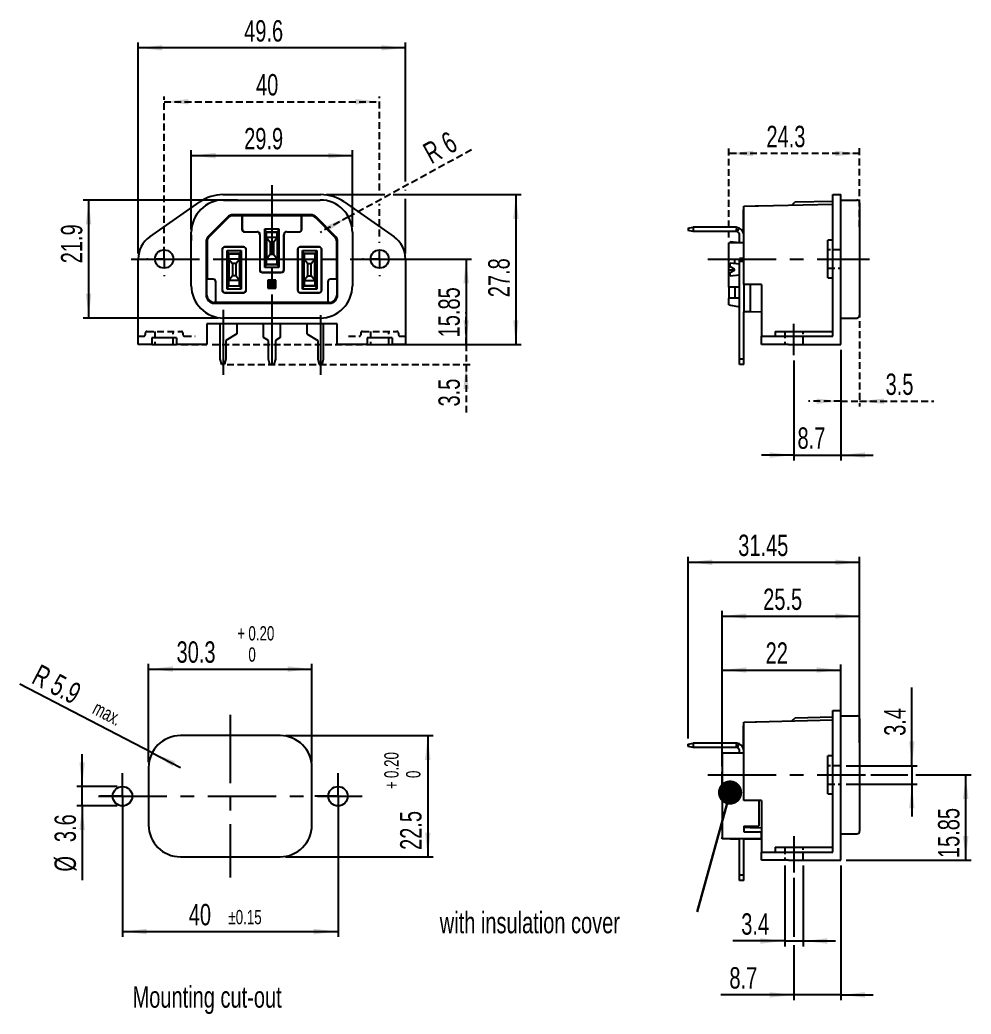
# Model space of a CAD drawing. Extents: x 6 to 341, y 3 to 188.
# Drawn here: x 5.8 to 182.3, y 3.4 to 187.9 of the extents above; entities that cross this region are included whole.
import ezdxf

# ---------------------------------------------------------------- set-up
doc = ezdxf.new("R2010")
doc.units = 0
doc.header["$PDSIZE"] = -1
doc.linetypes.add('CENTERX2', pattern=[20.32, 12.7, -2.54, 2.54, -2.54])
doc.linetypes.add('HIDDEN', pattern=[1.905, 1.27, -0.635])
doc.layers.get('0').update_dxf_attribs({"linetype": 'CONTINUOUS'})
doc.layers.get('DEFPOINTS').update_dxf_attribs({"linetype": 'CONTINUOUS'})
doc.layers.add('LAYER12', color=7, linetype='HIDDEN')
doc.dimstyles.new('SLDDIMSTYLE0', dxfattribs={"dimtxt": 5.291667, "dimasz": 4.5, "dimexe": 1, "dimexo": 0.0625, "dimgap": 1.322917, "dimtad": 2, "dimzin": 12, "dimsah": 1, "dimcen": 0.09, "dimclrd": 7, "dimclre": 7, "dimclrt": 7, "dimazin": 3, "dimtfac": 1, "dimtofl": 0, "dimtmove": 0, "dimatfit": 3})
doc.dimstyles.new('SLDDIMSTYLE1', dxfattribs={"dimtxt": 5.291667, "dimasz": 4.5, "dimexe": 1, "dimexo": 0.0625, "dimgap": 1.322917, "dimtad": 2, "dimzin": 12, "dimsah": 1, "dimcen": 0.09, "dimclrd": 7, "dimclre": 7, "dimclrt": 7, "dimazin": 3, "dimtfac": 1, "dimtofl": 0, "dimtmove": 0, "dimatfit": 3})
doc.dimstyles.new('SLDDIMSTYLE10', dxfattribs={"dimtxt": 5.291667, "dimasz": 4.5, "dimexe": 1, "dimexo": 0.0625, "dimgap": 1.322917, "dimtad": 2, "dimzin": 12, "dimsah": 1, "dimcen": 0.09, "dimclrd": 7, "dimclre": 7, "dimclrt": 7, "dimazin": 3, "dimtfac": 1, "dimtofl": 0, "dimtmove": 0, "dimatfit": 3})
doc.dimstyles.new('SLDDIMSTYLE2', dxfattribs={"dimtxt": 5.291667, "dimasz": 4.5, "dimexe": 1, "dimexo": 0.0625, "dimgap": 1.322917, "dimtad": 2, "dimzin": 12, "dimsah": 1, "dimcen": 0.09, "dimclrd": 7, "dimclre": 7, "dimclrt": 7, "dimazin": 3, "dimtfac": 1, "dimtofl": 0, "dimtmove": 0, "dimatfit": 3})
doc.dimstyles.new('SLDDIMSTYLE8', dxfattribs={"dimtxt": 5.291667, "dimasz": 4.5, "dimexe": 1, "dimexo": 0.0625, "dimgap": 1.322917, "dimtad": 2, "dimzin": 12, "dimsah": 1, "dimcen": 0.09, "dimclrd": 7, "dimclre": 7, "dimclrt": 7, "dimazin": 3, "dimtol": 1, "dimtp": 0.15, "dimtm": 0.15, "dimtfac": 1, "dimtofl": 0, "dimtmove": 0, "dimatfit": 3})
doc.dimstyles.new('SLDDIMSTYLE9', dxfattribs={"dimtxt": 5.291667, "dimasz": 4.5, "dimexe": 1, "dimexo": 0.0625, "dimgap": 1.322917, "dimtad": 2, "dimzin": 12, "dimsah": 1, "dimcen": 0.09, "dimclrd": 7, "dimclre": 7, "dimclrt": 7, "dimazin": 3, "dimtol": 1, "dimtp": 0.2, "dimtfac": 1, "dimtofl": 0, "dimtmove": 0, "dimatfit": 3})

# ---------------------------------------------------------------- blocks, each defined once
blk = doc.blocks.new('*D1')
at = {"layer": 'DEFPOINTS'}
for p in [(40.42, 127.68), (43.73, 123.93)]:
    blk.add_point(p, dxfattribs=at)
at = {"layer": 'LAYER12'}
for p, q in [((88.57, 127.68), (88.57, 133.68)), ((41.42, 127.68), (89.57, 127.68)), ((88.57, 127.68), (88.57, 123.93)), ((44.22, 123.93), (89.57, 123.93)), ((88.57, 123.93), (88.57, 114.57))]:
    blk.add_line(p, q, dxfattribs=at)
for points in [[(88.57, 127.68), (89.07, 132.18), (88.07, 132.18)], [(88.57, 123.93), (88.07, 119.43), (89.07, 119.43)]]:
    blk.add_solid(points, dxfattribs=at)
at = {"layer": 'LAYER12', "width": 0.7}
blk.add_text('3.5', height=3.969, rotation=90, dxfattribs=at).set_placement((87.4, 116.16))
blk = doc.blocks.new('*D2')
at = {"color": 7}
for p, q in [((73.52, 143.53), (89.57, 143.53)), ((88.57, 143.53), (88.57, 127.68)), ((73.93, 127.68), (89.57, 127.68))]:
    blk.add_line(p, q, dxfattribs=at)
for points in [[(88.57, 143.53), (88.07, 139.03), (89.07, 139.03)], [(88.57, 127.68), (89.07, 132.18), (88.07, 132.18)]]:
    blk.add_solid(points, dxfattribs=at)
at = {"layer": 'DEFPOINTS', "color": 7}
for p in [(72.52, 143.53), (72.93, 127.68)]:
    blk.add_point(p, dxfattribs=at)
at = {"color": 7, "width": 0.7}
blk.add_text('15.85', height=3.969, rotation=90, dxfattribs=at).set_placement((87.4, 128.99))
blk = doc.blocks.new('*D3')
at = {"color": 7}
for p, q in [((37.57, 149.01), (37.57, 163.72)), ((37.57, 162.72), (67.47, 162.72)), ((67.47, 149.48), (67.47, 163.72))]:
    blk.add_line(p, q, dxfattribs=at)
for points in [[(37.57, 162.72), (42.07, 162.22), (42.07, 163.22)], [(67.47, 162.72), (62.97, 163.22), (62.97, 162.22)]]:
    blk.add_solid(points, dxfattribs=at)
at = {"layer": 'DEFPOINTS', "color": 7}
for p in [(37.57, 148.01), (67.47, 148.48)]:
    blk.add_point(p, dxfattribs=at)
at = {"color": 7, "width": 0.7}
blk.add_text('29.9', height=3.969, dxfattribs=at).set_placement((47.38, 163.89))
blk = doc.blocks.new('*D4')
at = {"color": 7}
for p, q in [((46.14, 154.48), (17.51, 154.48)), ((18.51, 154.48), (18.51, 132.58)), ((42.57, 132.58), (17.51, 132.58))]:
    blk.add_line(p, q, dxfattribs=at)
for points in [[(18.51, 154.48), (18.01, 149.98), (19.01, 149.98)], [(18.51, 132.58), (19.01, 137.08), (18.01, 137.08)]]:
    blk.add_solid(points, dxfattribs=at)
at = {"layer": 'DEFPOINTS', "color": 7}
for p in [(47.14, 154.48), (43.57, 132.58)]:
    blk.add_point(p, dxfattribs=at)
at = {"color": 7, "width": 0.7}
blk.add_text('21.9', height=3.969, rotation=90, dxfattribs=at).set_placement((17.35, 142.74))
blk = doc.blocks.new('*D5')
at = {"color": 7}
for p, q in [((62.61, 155.48), (73.51, 155.48)), ((75.03, 155.48), (98.8, 155.48)), ((97.8, 155.48), (97.8, 127.68)), ((78.32, 127.68), (98.8, 127.68))]:
    blk.add_line(p, q, dxfattribs=at)
for points in [[(97.8, 155.48), (97.3, 150.98), (98.3, 150.98)], [(97.8, 127.68), (98.3, 132.18), (97.3, 132.18)]]:
    blk.add_solid(points, dxfattribs=at)
at = {"layer": 'DEFPOINTS', "color": 7}
for p in [(61.61, 155.48), (77.32, 127.68)]:
    blk.add_point(p, dxfattribs=at)
at = {"color": 7, "width": 0.7}
blk.add_text('27.8', height=3.969, rotation=90, dxfattribs=at).set_placement((96.64, 136.44))
blk = doc.blocks.new('*D6')
at = {"color": 7}
for p, q in [((27.72, 144.53), (27.72, 183.72)), ((77.32, 182.72), (27.72, 182.72)), ((77.32, 157.91), (77.32, 183.72)), ((77.32, 156.25), (77.32, 156.39)), ((77.32, 144.53), (77.32, 154.72))]:
    blk.add_line(p, q, dxfattribs=at)
for points in [[(27.72, 182.72), (32.22, 182.22), (32.22, 183.22)], [(77.32, 182.72), (72.82, 183.22), (72.82, 182.22)]]:
    blk.add_solid(points, dxfattribs=at)
at = {"layer": 'DEFPOINTS', "color": 7}
for p in [(27.72, 143.53), (77.32, 143.53)]:
    blk.add_point(p, dxfattribs=at)
at = {"color": 7, "width": 0.7}
blk.add_text('49.6', height=3.969, dxfattribs=at).set_placement((47.38, 183.89))
blk = doc.blocks.new('*D7')
at = {"layer": 'DEFPOINTS'}
for p in [(72.52, 146.73), (32.52, 143.53)]:
    blk.add_point(p, dxfattribs=at)
at = {"layer": 'LAYER12'}
for p, q in [((32.52, 144.53), (32.52, 173.72)), ((72.52, 156.25), (72.52, 173.72)), ((32.52, 172.72), (72.52, 172.72)), ((72.52, 147.73), (72.52, 153.77))]:
    blk.add_line(p, q, dxfattribs=at)
for points in [[(32.52, 172.72), (37.02, 172.22), (37.02, 173.22)], [(72.52, 172.72), (68.02, 173.22), (68.02, 172.22)]]:
    blk.add_solid(points, dxfattribs=at)
at = {"layer": 'LAYER12', "width": 0.7}
blk.add_text('40', height=3.969, dxfattribs=at).set_placement((49.58, 173.89))
blk = doc.blocks.new('*D8')
at = {"layer": 'DEFPOINTS', "color": 7}
for p in [(66.74, 151.36), (61.47, 148.48)]:
    blk.add_point(p, dxfattribs=at)
at = {"layer": 'LAYER12'}
for q in [(89.98, 164.08), (61.47, 148.48)]:
    blk.add_line((66.74, 151.36), q, dxfattribs=at)
blk.add_solid([(66.74, 151.36), (62.55, 149.64), (63.03, 148.77)], dxfattribs=at)
at = {"layer": 'LAYER12', "width": 0.7}
for s, p in [('6', (85.45, 162.91)), ('R', (82.1, 161.08))]:
    blk.add_text(s, height=3.97, rotation=28.6747, dxfattribs=at).set_placement(p)
blk = doc.blocks.new('SW_CENTERMARK0')
at = {"color": 7, "linetype": 'CENTERX2'}
for p, q in [((32.52, 146.53), (32.52, 146.73)), ((29.52, 143.53), (29.32, 143.53)), ((35.52, 143.53), (35.72, 143.53)), ((32.52, 140.53), (32.52, 140.33))]:
    blk.add_line(p, q, dxfattribs=at)
at = {"color": 7, "linetype": 'CONTINUOUS'}
for q in [(32.52, 145.03), (31.02, 143.53), (32.52, 142.03), (34.02, 143.53)]:
    blk.add_line((32.52, 143.53), q, dxfattribs=at)
blk = doc.blocks.new('SW_CENTERMARK1')
at = {"color": 7, "linetype": 'CENTERX2'}
for p, q in [((72.52, 146.53), (72.52, 146.73)), ((69.52, 143.53), (69.32, 143.53)), ((75.52, 143.53), (75.72, 143.53)), ((72.52, 140.53), (72.52, 140.33))]:
    blk.add_line(p, q, dxfattribs=at)
at = {"color": 7, "linetype": 'CONTINUOUS'}
for q in [(72.52, 145.03), (71.02, 143.53), (72.52, 142.03), (74.02, 143.53)]:
    blk.add_line((72.52, 143.53), q, dxfattribs=at)
blk = doc.blocks.new('*D11')
at = {"color": 7}
for p, q in [((158.1, 126.68), (158.1, 106.14)), ((149.4, 124.69), (149.4, 106.14)), ((149.4, 107.14), (143.4, 107.14)), ((149.4, 107.14), (158.1, 107.14)), ((158.1, 107.14), (164.1, 107.14))]:
    blk.add_line(p, q, dxfattribs=at)
for points in [[(149.4, 107.14), (144.9, 107.64), (144.9, 106.64)], [(158.1, 107.14), (162.6, 106.64), (162.6, 107.64)]]:
    blk.add_solid(points, dxfattribs=at)
at = {"layer": 'DEFPOINTS', "color": 7}
for p in [(158.1, 127.68), (149.4, 125.69)]:
    blk.add_point(p, dxfattribs=at)
at = {"color": 7, "width": 0.7}
blk.add_text('8.7', height=3.969, dxfattribs=at).set_placement((150.07, 108.31))
blk = doc.blocks.new('*D12')
at = {"layer": 'DEFPOINTS'}
for p in [(161.6, 148.48), (137.3, 146.53)]:
    blk.add_point(p, dxfattribs=at)
at = {"layer": 'LAYER12'}
for p, q in [((137.3, 147.53), (137.3, 164.12)), ((161.6, 163.12), (137.3, 163.12)), ((161.6, 149.48), (161.6, 164.12))]:
    blk.add_line(p, q, dxfattribs=at)
for points in [[(137.3, 163.12), (141.8, 162.62), (141.8, 163.62)], [(161.6, 163.12), (157.1, 163.62), (157.1, 162.62)]]:
    blk.add_solid(points, dxfattribs=at)
at = {"layer": 'LAYER12', "width": 0.7}
blk.add_text('24.3', height=3.969, dxfattribs=at).set_placement((144.3, 164.29))
blk = doc.blocks.new('*D13')
at = {"layer": 'DEFPOINTS'}
for p in [(161.6, 136.83), (158.1, 127.68)]:
    blk.add_point(p, dxfattribs=at)
at = {"layer": 'LAYER12'}
for p, q in [((161.6, 135.83), (161.6, 116.14)), ((158.1, 126.68), (158.1, 116.14)), ((158.1, 117.14), (152.1, 117.14)), ((158.1, 117.14), (161.6, 117.14)), ((161.6, 117.14), (175.36, 117.14))]:
    blk.add_line(p, q, dxfattribs=at)
for points in [[(158.1, 117.14), (153.6, 117.64), (153.6, 116.64)], [(161.6, 117.14), (166.1, 116.64), (166.1, 117.64)]]:
    blk.add_solid(points, dxfattribs=at)
at = {"layer": 'LAYER12', "width": 0.7}
blk.add_text('3.5', height=3.969, dxfattribs=at).set_placement((166.42, 118.31))
blk = doc.blocks.new('*D14')
at = {"color": 7}
for p, q in [((136.1, 52.89), (136.1, 78.25)), ((161.6, 53.74), (161.6, 78.25)), ((136.1, 77.25), (161.6, 77.25))]:
    blk.add_line(p, q, dxfattribs=at)
for points in [[(136.1, 77.25), (140.6, 76.75), (140.6, 77.75)], [(161.6, 77.25), (157.1, 77.75), (157.1, 76.75)]]:
    blk.add_solid(points, dxfattribs=at)
at = {"layer": 'DEFPOINTS', "color": 7}
for p in [(136.1, 51.89), (161.6, 52.74)]:
    blk.add_point(p, dxfattribs=at)
at = {"color": 7, "width": 0.7}
blk.add_text('25.5', height=3.969, dxfattribs=at).set_placement((143.7, 78.41))
blk = doc.blocks.new('*D15')
at = {"color": 7}
for p, q in [((136.1, 49.37), (136.1, 68.25)), ((136.1, 67.25), (158.1, 67.25)), ((158.1, 52.89), (158.1, 68.25))]:
    blk.add_line(p, q, dxfattribs=at)
for points in [[(136.1, 67.25), (140.6, 66.75), (140.6, 67.75)], [(158.1, 67.25), (153.6, 67.75), (153.6, 66.75)]]:
    blk.add_solid(points, dxfattribs=at)
at = {"layer": 'DEFPOINTS', "color": 7}
for p in [(158.1, 51.89), (136.1, 48.37)]:
    blk.add_point(p, dxfattribs=at)
at = {"color": 7, "width": 0.7}
blk.add_text('22', height=3.969, dxfattribs=at).set_placement((144.15, 68.41))
blk = doc.blocks.new('*D16')
at = {"color": 7}
for p, q in [((129.78, 54.52), (129.78, 88.25)), ((129.78, 87.25), (161.6, 87.25)), ((161.6, 53.74), (161.6, 88.25))]:
    blk.add_line(p, q, dxfattribs=at)
for points in [[(129.78, 87.25), (134.28, 86.75), (134.28, 87.75)], [(161.6, 87.25), (157.1, 87.75), (157.1, 86.75)]]:
    blk.add_solid(points, dxfattribs=at)
at = {"layer": 'DEFPOINTS', "color": 7}
for p in [(129.78, 53.52), (161.6, 52.74)]:
    blk.add_point(p, dxfattribs=at)
at = {"color": 7, "width": 0.7}
blk.add_text('31.45', height=3.969, dxfattribs=at).set_placement((139.07, 88.41))
blk = doc.blocks.new('*D17')
at = {"color": 7}
for p, q in [((171.29, 49.49), (171.29, 63.98)), ((159.1, 49.49), (172.29, 49.49)), ((171.29, 49.49), (171.29, 46.09)), ((159.1, 46.09), (172.29, 46.09)), ((171.29, 46.09), (171.29, 40.09))]:
    blk.add_line(p, q, dxfattribs=at)
for points in [[(171.29, 49.49), (171.79, 53.99), (170.79, 53.99)], [(171.29, 46.09), (170.79, 41.59), (171.79, 41.59)]]:
    blk.add_solid(points, dxfattribs=at)
at = {"layer": 'DEFPOINTS', "color": 7}
for p in [(158.1, 49.49), (158.1, 46.09)]:
    blk.add_point(p, dxfattribs=at)
at = {"color": 7, "width": 0.7}
blk.add_text('3.4', height=3.969, rotation=90, dxfattribs=at).set_placement((170.12, 55.04))
blk = doc.blocks.new('*D18')
at = {"color": 7}
for p, q in [((147.7, 30.94), (147.7, 15.96)), ((151.1, 30.94), (151.1, 15.96)), ((147.7, 16.96), (138.04, 16.96)), ((147.7, 16.96), (151.1, 16.96)), ((151.1, 16.96), (157.1, 16.96))]:
    blk.add_line(p, q, dxfattribs=at)
for points in [[(147.7, 16.96), (143.2, 17.46), (143.2, 16.46)], [(151.1, 16.96), (155.6, 16.46), (155.6, 17.46)]]:
    blk.add_solid(points, dxfattribs=at)
at = {"layer": 'DEFPOINTS', "color": 7}
for p in [(147.7, 31.94), (151.1, 31.94)]:
    blk.add_point(p, dxfattribs=at)
at = {"color": 7, "width": 0.7}
blk.add_text('3.4', height=3.969, dxfattribs=at).set_placement((139.63, 18.13))
blk = doc.blocks.new('*D19')
at = {"color": 7}
for p, q in [((158.1, 30.94), (158.1, 5.96)), ((149.4, 28.66), (149.4, 17.72)), ((149.4, 16.2), (149.4, 5.96)), ((149.4, 6.96), (135.84, 6.96)), ((158.1, 6.96), (149.4, 6.96)), ((158.1, 6.96), (164.1, 6.96))]:
    blk.add_line(p, q, dxfattribs=at)
for points in [[(149.4, 6.96), (144.9, 7.46), (144.9, 6.46)], [(158.1, 6.96), (162.6, 6.46), (162.6, 7.46)]]:
    blk.add_solid(points, dxfattribs=at)
at = {"layer": 'DEFPOINTS', "color": 7}
for p in [(158.1, 31.94), (149.4, 29.66)]:
    blk.add_point(p, dxfattribs=at)
at = {"color": 7, "width": 0.7}
blk.add_text('8.7', height=3.969, dxfattribs=at).set_placement((137.43, 8.13))
blk = doc.blocks.new('*D20')
at = {"color": 7}
for p, q in [((163.68, 47.79), (170.52, 47.79)), ((172.05, 47.79), (182.29, 47.79)), ((181.29, 31.94), (181.29, 47.79)), ((159.1, 31.94), (182.29, 31.94))]:
    blk.add_line(p, q, dxfattribs=at)
for points in [[(181.29, 47.79), (180.79, 43.29), (181.79, 43.29)], [(181.29, 31.94), (181.79, 36.44), (180.79, 36.44)]]:
    blk.add_solid(points, dxfattribs=at)
at = {"layer": 'DEFPOINTS', "color": 7}
for p in [(162.68, 47.79), (158.1, 31.94)]:
    blk.add_point(p, dxfattribs=at)
at = {"color": 7, "width": 0.7}
blk.add_text('15.85', height=3.969, rotation=90, dxfattribs=at).set_placement((180.12, 32.35))
blk = doc.blocks.new('_DOT')
at = {"color": 0, "linetype": 'BYBLOCK'}
blk.add_line((-0.5, 0), (-1, 0), dxfattribs=at)
at = {"color": 0, "linetype": 'BYBLOCK', "const_width": 0.5}
blk.add_lwpolyline([(-0.25, 0, 1), (0.25, 0, 1)], format="xyb", close=True, dxfattribs=at)
blk = doc.blocks.new('NOTE0')
at = {"color": 7, "linetype": 'CONTINUOUS'}
blk.add_line((-6.08, -22.16), (0, 0), dxfattribs=at)
at = {"color": 7}
blk.add_line((0, 0), (-6.08, -22.16), dxfattribs=at)
at = {"xscale": 4.5, "yscale": 4.5, "rotation": 74.6445183498}
blk.add_blockref('_DOT', (0, 0), dxfattribs=at)
at = {"color": 7, "width": 0.7}
blk.add_text('with insulation cover', height=3.9688, dxfattribs=at).set_placement((-53.88, -26.12))
blk = doc.blocks.new('*D78')
at = {"color": 7}
for p, q in [((29.65, 50.17), (29.65, 68.42)), ((59.95, 50.17), (59.95, 68.42)), ((29.65, 67.43), (59.95, 67.43))]:
    blk.add_line(p, q, dxfattribs=at)
for points in [[(29.65, 67.43), (34.15, 66.93), (34.15, 67.93)], [(59.95, 67.43), (55.45, 67.93), (55.45, 66.93)]]:
    blk.add_solid(points, dxfattribs=at)
at = {"layer": 'DEFPOINTS', "color": 7}
for p in [(29.65, 55.08), (59.95, 55.08)]:
    blk.add_point(p, dxfattribs=at)
at = {"color": 7, "width": 0.7}
for s, height, p in [('+', 2.65, (46.1, 72.74)), ('0.20', 2.646, (48.16, 72.74)), ('30.3', 3.969, (34.83, 68.6)), ('0', 2.65, (48.16, 68.8))]:
    blk.add_text(s, height=height, dxfattribs=at).set_placement(p)
blk = doc.blocks.new('*D79')
at = {"color": 7}
for p, q in [((55.04, 55.08), (82.45, 55.08)), ((81.45, 55.08), (81.45, 32.58)), ((55.04, 32.58), (82.45, 32.58))]:
    blk.add_line(p, q, dxfattribs=at)
for points in [[(81.45, 55.08), (80.95, 50.58), (81.95, 50.58)], [(81.45, 32.58), (81.95, 37.08), (80.95, 37.08)]]:
    blk.add_solid(points, dxfattribs=at)
at = {"layer": 'DEFPOINTS', "color": 7}
for p in [(59.95, 55.08), (59.95, 32.58)]:
    blk.add_point(p, dxfattribs=at)
at = {"color": 7, "width": 0.7}
for s, height, p in [('0.20', 2.646, (76.03, 47.2)), ('0', 2.65, (80.09, 47.2)), ('+', 2.65, (76.03, 45.14)), ('22.5', 3.969, (80.29, 33.86))]:
    blk.add_text(s, height=height, rotation=90, dxfattribs=at).set_placement(p)
blk = doc.blocks.new('*D80')
at = {"color": 7}
for q in [(5.76, 64.64), (35.55, 49.18)]:
    blk.add_line((30.31, 51.9), q, dxfattribs=at)
blk.add_solid([(30.31, 51.9), (34.08, 49.38), (34.54, 50.27)], dxfattribs=at)
at = {"layer": 'DEFPOINTS', "color": 7}
for p in [(30.31, 51.9), (35.55, 49.18)]:
    blk.add_point(p, dxfattribs=at)
at = {"color": 7, "width": 0.7}
for s, height, p in [('R', 3.97, (7.69, 64.93)), ('5.9', 3.969, (11.08, 63.17)), ('max.', 2.646, (19, 59.28))]:
    blk.add_text(s, height=height, rotation=-27.4283, dxfattribs=at).set_placement(p)
blk = doc.blocks.new('*D81')
at = {"color": 7}
for p, q in [((17.31, 45.63), (17.31, 51.63)), ((23.8, 45.63), (16.31, 45.63)), ((17.31, 42.03), (17.31, 45.63)), ((23.8, 42.03), (16.31, 42.03)), ((17.31, 42.03), (17.31, 28.25))]:
    blk.add_line(p, q, dxfattribs=at)
for points in [[(17.31, 45.63), (17.81, 50.13), (16.81, 50.13)], [(17.31, 42.03), (16.81, 37.53), (17.81, 37.53)]]:
    blk.add_solid(points, dxfattribs=at)
at = {"layer": 'DEFPOINTS', "color": 7}
for p in [(24.8, 45.63), (24.8, 42.03)]:
    blk.add_point(p, dxfattribs=at)
at = {"color": 7, "width": 0.7}
for s, p in [('3.6', (16.15, 35.31)), ('%%c', (16.15, 29.84))]:
    blk.add_text(s, height=3.969, rotation=90, dxfattribs=at).set_placement(p)
blk = doc.blocks.new('*D82')
at = {"color": 7}
for p, q in [((24.8, 42.83), (24.8, 17.71)), ((64.8, 42.83), (64.8, 17.71)), ((24.8, 18.71), (64.8, 18.71))]:
    blk.add_line(p, q, dxfattribs=at)
for points in [[(24.8, 18.71), (29.3, 18.21), (29.3, 19.21)], [(64.8, 18.71), (60.3, 19.21), (60.3, 18.21)]]:
    blk.add_solid(points, dxfattribs=at)
at = {"layer": 'DEFPOINTS', "color": 7}
for p in [(24.8, 43.83), (64.8, 43.83)]:
    blk.add_point(p, dxfattribs=at)
at = {"color": 7, "width": 0.7}
for s, height, p in [('40', 3.969, (37.1, 19.87)), ('%%p0.15', 2.646, (44.45, 20.07))]:
    blk.add_text(s, height=height, dxfattribs=at).set_placement(p)
blk = doc.blocks.new('NOTE11')
at = {"color": 7, "width": 0.7}
blk.add_text('Mounting cut-out', height=3.96875, dxfattribs=at).set_placement((0, -3.96875))
blk = doc.blocks.new('SW_CENTERMARK22')
at = {"color": 7, "linetype": 'CENTERX2'}
for p, q in [((24.8, 46.33), (24.8, 48.13)), ((22.3, 43.83), (20.5, 43.83)), ((27.3, 43.83), (29.1, 43.83)), ((24.8, 41.33), (24.8, 39.53))]:
    blk.add_line(p, q, dxfattribs=at)
at = {"color": 7, "linetype": 'CONTINUOUS'}
for q in [(24.8, 46.33), (22.3, 43.83), (24.8, 41.33), (27.3, 43.83)]:
    blk.add_line((24.8, 43.83), q, dxfattribs=at)
blk = doc.blocks.new('SW_CENTERMARK23')
at = {"color": 7, "linetype": 'CENTERX2'}
for p, q in [((64.8, 46.33), (64.8, 48.13)), ((62.3, 43.83), (60.5, 43.83)), ((67.3, 43.83), (69.1, 43.83)), ((64.8, 41.33), (64.8, 39.53))]:
    blk.add_line(p, q, dxfattribs=at)
at = {"color": 7, "linetype": 'CONTINUOUS'}
for q in [(64.8, 46.33), (62.3, 43.83), (64.8, 41.33), (67.3, 43.83)]:
    blk.add_line((64.8, 43.83), q, dxfattribs=at)

msp = doc.modelspace()

# ---------------------------------------------------------------- linework, layer by layer
at = {"color": 7, "linetype": 'CENTERX2'}
for p, q in [((52.523, 157.243), (52.523, 122.039)), ((47.142, 154.484), (48.627, 154.484)), ((26.398, 143.534), (78.648, 143.534)), ((133.403, 143.534), (163.416, 143.534)), ((43.473, 134.088), (43.473, 122.039)), ((61.573, 133.084), (61.573, 122.039)), ((149.395, 125.695), (149.395, 131.481)), ((44.799, 58.931), (44.799, 28.731)), ((136.095, 49.376), (136.095, 51.894)), ((136.095, 46.498), (136.095, 48.366)), ((133.401, 47.794), (162.679, 47.794)), ((20.318, 43.831), (69.28, 43.831)), ((149.395, 36.404), (149.395, 29.661))]:
    msp.add_line(p, q, dxfattribs=at)
at = {"color": 7, "linetype": 'CONTINUOUS'}
for p, q in [((43.437, 155.484), (61.609, 155.484)), ((156.595, 155.484), (158.095, 155.484)), ((156.595, 154.128), (156.595, 155.484)), ((158.095, 154.128), (158.095, 155.484)), ((29.855, 147.63), (39.135, 154.128)), ((43.573, 154.484), (61.473, 154.484)), ((65.911, 154.128), (75.191, 147.63)), ((140.095, 153.331), (156.595, 153.734)), ((140.095, 153.331), (144.295, 153.434)), ((140.095, 152.717), (140.095, 153.331)), ((149.045, 153.55), (149.609, 154.114)), ((149.045, 153.55), (149.045, 153.55)), ((149.609, 154.114), (156.595, 154.285)), ((156.595, 147.63), (156.595, 154.128)), ((158.095, 154.484), (161.095, 154.484)), ((158.095, 147.63), (158.095, 154.128)), ((161.595, 153.984), (161.595, 148.484)), ((59.723, 151.734), (45.323, 151.734)), ((46.973, 151.564), (45.323, 151.564)), ((47.01, 151.6), (46.973, 151.564)), ((46.973, 151.564), (46.973, 149.064)), ((47.01, 151.6), (58.036, 151.6)), ((47.01, 151.6), (47.01, 149.064)), ((58.073, 151.564), (58.036, 151.6)), ((58.036, 149.064), (58.036, 151.6)), ((59.723, 151.564), (58.073, 151.564)), ((58.073, 149.064), (58.073, 151.564)), ((140.035, 148.631), (140.035, 152.631)), ((140.095, 148.817), (140.095, 152.717)), ((44.262, 151.295), (40.762, 147.795)), ((44.383, 151.175), (40.883, 147.675)), ((64.163, 147.675), (60.663, 151.175)), ((64.284, 147.795), (60.784, 151.295)), ((37.573, 138.584), (37.573, 148.484)), ((37.573, 148.009), (37.573, 146.973)), ((47.473, 148.601), (49.773, 148.601)), ((47.473, 148.564), (49.773, 148.564)), ((50.273, 148.064), (50.273, 141.534)), ((50.31, 148.064), (50.31, 141.534)), ((51.205, 149.112), (53.841, 149.112)), ((51.205, 141.957), (51.205, 149.112)), ((51.473, 148.534), (51.205, 149.112)), ((53.573, 148.534), (51.473, 148.534)), ((51.473, 148.534), (51.473, 142.534)), ((51.473, 147.834), (51.523, 147.834)), ((51.523, 148.509), (53.523, 148.509)), ((51.523, 147.734), (51.523, 148.509)), ((51.523, 147.534), (51.523, 147.734)), ((53.523, 147.734), (53.523, 148.509)), ((53.523, 147.834), (53.573, 147.834)), ((53.523, 147.534), (53.523, 147.734)), ((53.841, 149.112), (53.573, 148.534)), ((53.573, 142.534), (53.573, 148.534)), ((53.841, 149.112), (53.841, 141.957)), ((54.736, 141.534), (54.736, 148.064)), ((54.773, 141.534), (54.773, 148.064)), ((55.273, 148.601), (57.573, 148.601)), ((55.273, 148.564), (57.573, 148.564)), ((67.473, 148.484), (67.473, 138.584)), ((129.785, 149.256), (130.685, 149.415)), ((129.785, 149.256), (129.785, 148.794)), ((130.685, 148.635), (129.785, 148.794)), ((130.685, 149.415), (130.685, 148.635)), ((138.615, 149.415), (130.685, 149.415)), ((138.615, 148.635), (130.685, 148.635)), ((138.707, 148.629), (138.81, 149.402)), ((138.916, 148.568), (138.707, 148.629)), ((139.25, 149.272), (138.81, 149.402)), ((138.916, 148.568), (139.25, 149.272)), ((139.315, 146.531), (139.315, 147.935)), ((140.095, 147.334), (140.095, 148.817)), ((156.595, 143.534), (156.595, 147.63)), ((158.095, 143.534), (158.095, 147.63)), ((161.595, 148.484), (161.595, 138.584)), ((40.323, 146.734), (40.323, 136.834)), ((40.493, 146.734), (40.493, 139.784)), ((47.273, 145.784), (43.773, 145.784)), ((51.523, 147.534), (51.473, 147.534)), ((51.473, 146.584), (51.523, 146.584)), ((51.523, 146.534), (51.473, 146.584)), ((51.523, 147.534), (52.223, 146.684)), ((51.523, 147.534), (51.523, 143.534)), ((53.523, 147.534), (51.523, 147.534)), ((52.223, 146.684), (52.223, 144.384)), ((52.823, 146.684), (52.223, 146.684)), ((52.823, 146.684), (53.523, 147.534)), ((52.823, 146.684), (52.823, 144.384)), ((53.573, 147.534), (53.523, 147.534)), ((53.523, 147.534), (53.523, 143.534)), ((53.523, 146.584), (53.573, 146.584)), ((53.573, 146.584), (53.523, 146.534)), ((61.273, 145.784), (57.773, 145.784)), ((64.553, 139.784), (64.553, 146.734)), ((64.723, 136.834), (64.723, 146.734)), ((137.295, 143.534), (137.295, 146.531)), ((140.035, 146.531), (137.295, 146.531)), ((137.595, 146.531), (137.595, 146.734)), ((139.315, 146.562), (137.595, 146.734)), ((140.035, 147.551), (140.095, 147.551)), ((140.035, 147.551), (140.035, 147.425)), ((140.035, 147.425), (140.095, 147.425)), ((140.035, 147.425), (140.035, 145.286)), ((140.095, 138.784), (140.095, 147.334)), ((156.595, 147.034), (155.695, 147.034)), ((155.695, 140.034), (155.695, 147.034)), ((43.273, 145.284), (43.273, 137.784)), ((43.31, 145.284), (43.31, 137.784)), ((47.273, 145.748), (43.773, 145.748)), ((44.473, 144.534), (44.205, 145.112)), ((44.205, 145.112), (46.841, 145.112)), ((44.205, 137.957), (44.205, 145.112)), ((46.573, 144.534), (44.473, 144.534)), ((44.473, 144.534), (44.473, 138.534)), ((44.523, 144.509), (46.523, 144.509)), ((44.523, 143.734), (44.523, 144.509)), ((46.523, 143.734), (46.523, 144.509)), ((46.841, 145.112), (46.573, 144.534)), ((46.573, 138.534), (46.573, 144.534)), ((46.841, 145.112), (46.841, 137.957)), ((47.736, 137.784), (47.736, 145.284)), ((47.773, 137.784), (47.773, 145.284)), ((51.523, 144.534), (51.473, 144.484)), ((51.523, 144.484), (51.473, 144.484)), ((52.223, 144.384), (51.523, 143.534)), ((52.823, 144.384), (52.223, 144.384)), ((53.523, 143.534), (52.823, 144.384)), ((53.573, 144.484), (53.523, 144.534)), ((53.573, 144.484), (53.523, 144.484)), ((57.273, 145.284), (57.273, 137.784)), ((57.31, 145.284), (57.31, 137.784)), ((61.273, 145.748), (57.773, 145.748)), ((58.473, 144.534), (58.205, 145.112)), ((58.205, 145.112), (60.841, 145.112)), ((58.205, 137.957), (58.205, 145.112)), ((60.573, 144.534), (58.473, 144.534)), ((58.473, 144.534), (58.473, 138.534)), ((60.523, 144.509), (58.523, 144.509)), ((58.523, 144.509), (58.523, 143.734)), ((60.523, 144.509), (60.523, 143.734)), ((60.841, 145.112), (60.573, 144.534)), ((60.573, 138.534), (60.573, 144.534)), ((60.841, 145.112), (60.841, 137.957)), ((61.736, 137.784), (61.736, 145.284)), ((61.773, 137.784), (61.773, 145.284)), ((140.035, 145.286), (140.035, 145.16)), ((140.035, 145.286), (140.095, 145.286)), ((140.035, 145.16), (140.095, 145.16)), ((140.035, 145.16), (140.035, 145.034)), ((140.035, 145.034), (140.095, 145.034)), ((27.723, 127.684), (27.723, 143.534)), ((44.473, 143.834), (44.523, 143.834)), ((44.523, 143.534), (44.473, 143.534)), ((44.523, 142.534), (44.473, 142.584)), ((44.473, 142.584), (44.523, 142.584)), ((44.523, 143.534), (44.523, 143.734)), ((44.523, 143.534), (45.223, 142.684)), ((44.523, 143.534), (44.523, 139.534)), ((46.523, 143.534), (44.523, 143.534)), ((45.223, 142.684), (45.223, 140.384)), ((45.823, 142.684), (45.223, 142.684)), ((45.823, 142.684), (46.523, 143.534)), ((45.823, 142.684), (45.823, 140.384)), ((46.523, 143.834), (46.573, 143.834)), ((46.523, 143.534), (46.523, 143.734)), ((46.573, 143.534), (46.523, 143.534)), ((46.523, 143.534), (46.523, 139.534)), ((46.573, 142.584), (46.523, 142.534)), ((46.523, 142.584), (46.573, 142.584)), ((51.205, 141.957), (51.473, 142.534)), ((51.473, 143.534), (51.523, 143.534)), ((51.523, 143.234), (51.473, 143.234)), ((51.473, 142.534), (53.573, 142.534)), ((53.523, 143.534), (51.523, 143.534)), ((51.523, 143.334), (51.523, 143.534)), ((51.523, 142.559), (51.523, 143.334)), ((51.523, 142.559), (53.523, 142.559)), ((53.523, 143.534), (53.573, 143.534)), ((53.523, 143.334), (53.523, 143.534)), ((53.523, 142.559), (53.523, 143.334)), ((53.573, 143.234), (53.523, 143.234)), ((53.573, 142.534), (53.841, 141.957)), ((58.473, 143.834), (58.523, 143.834)), ((58.523, 143.534), (58.473, 143.534)), ((58.473, 142.584), (58.523, 142.534)), ((58.523, 142.584), (58.473, 142.584)), ((58.523, 143.734), (58.523, 143.534)), ((58.523, 143.534), (59.223, 142.684)), ((58.523, 143.534), (60.523, 143.534)), ((58.523, 139.534), (58.523, 143.534)), ((59.223, 140.384), (59.223, 142.684)), ((59.223, 142.684), (59.823, 142.684)), ((59.823, 142.684), (60.523, 143.534)), ((59.823, 140.384), (59.823, 142.684)), ((60.523, 143.834), (60.573, 143.834)), ((60.523, 143.734), (60.523, 143.534)), ((60.573, 143.534), (60.523, 143.534)), ((60.523, 139.534), (60.523, 143.534)), ((60.523, 142.534), (60.573, 142.584)), ((60.573, 142.584), (60.523, 142.584)), ((77.323, 143.534), (77.323, 127.684)), ((137.295, 141.534), (137.295, 143.534)), ((137.295, 143.534), (138.429, 143.534)), ((139.295, 142.564), (137.595, 142.734)), ((137.595, 142.054), (137.595, 142.734)), ((138.429, 142.651), (138.429, 143.534)), ((138.429, 143.534), (139.295, 143.534)), ((140.095, 143.634), (139.295, 143.634)), ((139.295, 143.084), (139.295, 143.634)), ((140.095, 143.084), (139.295, 143.084)), ((139.295, 124.934), (139.295, 143.084)), ((156.595, 129.184), (156.595, 143.534)), ((158.095, 127.684), (158.095, 143.534)), ((44.523, 140.534), (44.473, 140.484)), ((44.523, 140.484), (44.473, 140.484)), ((45.223, 140.384), (44.523, 139.534)), ((45.823, 140.384), (45.223, 140.384)), ((46.523, 139.534), (45.823, 140.384)), ((46.573, 140.484), (46.523, 140.534)), ((46.573, 140.484), (46.523, 140.484)), ((50.773, 141.071), (54.273, 141.071)), ((50.773, 141.034), (54.273, 141.034)), ((53.841, 141.957), (51.205, 141.957)), ((58.473, 140.484), (58.523, 140.534)), ((58.473, 140.484), (58.523, 140.484)), ((59.223, 140.384), (58.523, 139.534)), ((59.223, 140.384), (59.823, 140.384)), ((60.523, 139.534), (59.823, 140.384)), ((60.523, 140.534), (60.573, 140.484)), ((60.523, 140.484), (60.573, 140.484)), ((137.295, 141.534), (138.395, 141.534)), ((137.295, 138.284), (137.295, 141.534)), ((138.345, 141.621), (137.595, 142.054)), ((137.595, 141.015), (138.345, 141.448)), ((137.595, 140.334), (137.595, 141.015)), ((139.295, 140.504), (137.595, 140.334)), ((40.467, 136.834), (40.467, 139.784)), ((41.623, 139.784), (40.467, 139.784)), ((42.123, 135.479), (42.123, 139.284)), ((44.205, 137.957), (44.473, 138.534)), ((44.473, 139.534), (44.523, 139.534)), ((44.523, 139.234), (44.473, 139.234)), ((44.473, 138.534), (46.573, 138.534)), ((46.523, 139.534), (44.523, 139.534)), ((44.523, 139.334), (44.523, 139.534)), ((44.523, 138.559), (44.523, 139.334)), ((44.523, 138.559), (46.523, 138.559)), ((46.523, 139.534), (46.573, 139.534)), ((46.523, 139.334), (46.523, 139.534)), ((46.523, 138.559), (46.523, 139.334)), ((46.573, 139.234), (46.523, 139.234)), ((46.573, 138.534), (46.841, 137.957)), ((51.773, 139.634), (51.773, 138.134)), ((53.273, 139.634), (51.773, 139.634)), ((51.923, 139.484), (51.923, 138.284)), ((53.123, 139.484), (51.923, 139.484)), ((52.973, 139.284), (52.073, 139.284)), ((52.073, 139.284), (52.073, 138.784)), ((52.073, 138.784), (52.823, 138.784)), ((52.823, 138.584), (52.073, 138.584)), ((52.073, 138.584), (52.073, 138.434)), ((52.073, 138.434), (52.973, 138.434)), ((52.223, 139.134), (52.973, 139.134)), ((52.223, 138.934), (52.223, 139.134)), ((52.973, 138.934), (52.223, 138.934)), ((52.823, 138.784), (52.823, 138.584)), ((52.973, 139.134), (52.973, 139.284)), ((52.973, 138.434), (52.973, 138.934)), ((53.123, 138.284), (53.123, 139.484)), ((53.273, 138.134), (53.273, 139.634)), ((58.205, 137.957), (58.473, 138.534)), ((58.473, 139.534), (58.523, 139.534)), ((58.523, 139.234), (58.473, 139.234)), ((58.473, 138.534), (60.573, 138.534)), ((58.523, 139.534), (60.523, 139.534)), ((58.523, 139.534), (58.523, 139.334)), ((58.523, 139.334), (58.523, 138.559)), ((60.523, 138.559), (58.523, 138.559)), ((60.523, 139.534), (60.573, 139.534)), ((60.523, 139.534), (60.523, 139.334)), ((60.523, 139.334), (60.523, 138.559)), ((60.573, 139.234), (60.523, 139.234)), ((60.573, 138.534), (60.841, 137.957)), ((62.923, 139.284), (62.923, 135.479)), ((64.579, 139.784), (63.423, 139.784)), ((64.579, 139.784), (64.579, 136.834)), ((143.395, 138.784), (140.095, 138.784)), ((140.095, 138.784), (140.095, 133.738)), ((141.295, 138.784), (141.295, 133.708)), ((143.395, 138.784), (143.395, 129.184)), ((155.695, 140.034), (156.595, 140.034)), ((161.595, 138.584), (161.595, 133.084)), ((43.773, 137.321), (47.273, 137.321)), ((43.773, 137.284), (47.273, 137.284)), ((46.841, 137.957), (44.205, 137.957)), ((51.773, 138.134), (53.273, 138.134)), ((51.923, 138.284), (53.123, 138.284)), ((57.773, 137.321), (61.273, 137.321)), ((57.773, 137.284), (61.273, 137.284)), ((60.841, 137.957), (58.205, 137.957)), ((137.295, 138.284), (137.295, 136.284)), ((138.429, 138.284), (137.295, 138.284)), ((138.429, 138.284), (138.429, 136.284)), ((139.295, 138.284), (138.429, 138.284)), ((42.123, 135.479), (41.823, 135.479)), ((41.823, 135.334), (63.223, 135.334)), ((42.123, 135.504), (62.923, 135.504)), ((63.223, 135.479), (62.923, 135.479)), ((138.429, 136.284), (137.295, 136.284)), ((137.295, 135.028), (137.295, 136.284)), ((137.295, 135.028), (139.295, 134.675)), ((139.295, 136.284), (138.429, 136.284)), ((140.095, 124.934), (140.095, 133.738)), ((141.295, 133.708), (140.095, 133.738)), ((143.395, 133.657), (141.295, 133.708)), ((64.623, 131.484), (40.423, 131.484)), ((40.423, 131.484), (40.423, 127.684)), ((42.948, 124.934), (42.948, 131.484)), ((61.473, 132.584), (43.573, 132.584)), ((46.048, 131.484), (46.048, 129.618)), ((50.973, 128.954), (50.973, 131.484)), ((54.073, 131.484), (54.073, 128.954)), ((58.998, 131.484), (58.998, 129.618)), ((62.098, 124.934), (62.098, 131.484)), ((64.623, 127.684), (64.623, 131.484)), ((158.095, 132.584), (161.095, 132.584)), ((46.048, 129.618), (43.998, 128.434)), ((58.998, 129.618), (61.048, 128.434)), ((143.395, 127.684), (143.395, 129.184)), ((143.395, 129.184), (148.395, 129.184)), ((145.895, 130.084), (145.895, 129.184)), ((145.895, 130.084), (149.395, 130.084)), ((148.395, 129.184), (156.595, 129.184)), ((149.395, 130.084), (156.595, 130.084)), ((30.223, 127.684), (27.723, 127.684)), ((30.223, 128.884), (30.223, 127.684)), ((34.823, 128.884), (30.223, 128.884)), ((30.223, 127.684), (30.948, 127.684)), ((30.948, 127.684), (34.098, 127.684)), ((34.098, 127.684), (34.823, 127.684)), ((34.823, 128.884), (34.823, 127.684)), ((40.423, 127.684), (34.823, 127.684)), ((43.998, 128.434), (43.998, 124.934)), ((51.873, 128.434), (50.973, 128.954)), ((51.873, 124.934), (51.873, 128.434)), ((54.073, 128.954), (53.173, 128.434)), ((53.173, 128.434), (53.173, 124.934)), ((61.048, 128.434), (61.048, 124.934)), ((70.223, 127.684), (64.623, 127.684)), ((70.223, 128.884), (70.223, 127.684)), ((74.823, 128.884), (70.223, 128.884)), ((70.223, 127.684), (70.948, 127.684)), ((70.948, 127.684), (74.098, 127.684)), ((71.477, 127.684), (72.926, 127.684)), ((74.098, 127.684), (74.823, 127.684)), ((74.823, 128.884), (74.823, 127.684)), ((77.323, 127.684), (74.823, 127.684)), ((148.395, 127.684), (143.395, 127.684)), ((148.395, 127.684), (158.095, 127.684)), ((43.216, 123.934), (42.948, 124.934)), ((43.73, 123.934), (43.216, 123.934)), ((43.998, 124.934), (43.73, 123.934)), ((52.141, 123.934), (51.873, 124.934)), ((52.905, 123.934), (52.141, 123.934)), ((53.173, 124.934), (52.905, 123.934)), ((61.048, 124.934), (61.316, 123.934)), ((61.316, 123.934), (61.83, 123.934)), ((61.83, 123.934), (62.098, 124.934)), ((140.095, 124.934), (139.295, 124.934)), ((139.295, 123.934), (139.295, 124.934)), ((140.095, 123.934), (139.295, 123.934)), ((140.095, 123.934), (140.095, 124.934)), ((156.595, 59.744), (158.095, 59.744)), ((156.595, 58.388), (156.595, 59.744)), ((158.095, 58.388), (158.095, 59.744)), ((140.095, 57.591), (156.595, 57.994)), ((140.095, 57.591), (144.295, 57.693)), ((140.095, 56.977), (140.095, 57.591)), ((149.045, 57.81), (149.609, 58.373)), ((149.045, 57.81), (149.045, 57.81)), ((149.609, 58.373), (156.595, 58.544)), ((156.595, 51.89), (156.595, 58.388)), ((158.095, 58.744), (161.095, 58.744)), ((158.095, 51.89), (158.095, 58.388)), ((161.595, 58.244), (161.595, 52.744)), ((140.035, 52.891), (140.035, 56.891)), ((140.095, 53.077), (140.095, 56.977)), ((54.049, 55.081), (35.549, 55.081)), ((129.785, 53.516), (130.685, 53.675)), ((129.785, 53.105), (129.785, 53.519)), ((129.785, 53.516), (129.785, 53.053)), ((130.685, 53.675), (130.685, 52.895)), ((138.615, 53.675), (130.685, 53.675)), ((138.707, 52.889), (138.81, 53.662)), ((139.25, 53.532), (138.81, 53.662)), ((138.916, 52.827), (139.25, 53.532)), ((130.685, 52.895), (129.785, 53.053)), ((138.615, 52.895), (130.685, 52.895)), ((136.095, 51.894), (136.095, 48.894)), ((136.095, 51.894), (140.095, 51.894)), ((137.295, 51.894), (137.595, 51.894)), ((137.595, 51.894), (139.315, 51.894)), ((138.916, 52.827), (138.707, 52.889)), ((139.315, 51.894), (139.315, 52.195)), ((140.095, 51.594), (140.095, 53.077)), ((156.595, 47.794), (156.595, 51.89)), ((158.095, 47.794), (158.095, 51.89)), ((161.595, 52.744), (161.595, 42.844)), ((140.095, 43.044), (140.095, 51.594)), ((156.595, 51.294), (155.695, 51.294)), ((155.695, 44.294), (155.695, 51.294)), ((29.649, 49.181), (29.649, 38.481)), ((59.949, 38.481), (59.949, 49.181)), ((136.095, 48.894), (136.095, 36.194)), ((136.035, 46.881), (136.095, 46.881)), ((136.035, 46.881), (136.035, 46.782)), ((136.035, 46.782), (136.095, 46.782)), ((136.035, 46.782), (136.035, 45.093)), ((156.595, 33.444), (156.595, 47.794)), ((158.095, 31.944), (158.095, 47.794)), ((136.035, 45.093), (136.035, 44.993)), ((136.035, 45.093), (136.095, 45.093)), ((136.035, 44.993), (136.035, 44.894)), ((136.035, 44.993), (136.095, 44.993)), ((136.035, 44.894), (136.095, 44.894)), ((155.695, 44.294), (156.595, 44.294)), ((143.395, 43.044), (140.095, 43.044)), ((142.895, 43.044), (142.895, 38.244)), ((143.395, 43.044), (143.395, 33.444)), ((161.595, 42.844), (161.595, 37.344)), ((140.095, 38.244), (142.895, 38.244)), ((140.095, 38.244), (140.095, 37.244)), ((141.295, 37.968), (140.095, 37.997)), ((140.095, 37.244), (142.995, 37.244)), ((141.295, 38.244), (141.295, 37.968)), ((143.395, 37.917), (141.295, 37.968)), ((143.295, 36.944), (143.295, 36.194)), ((136.095, 35.894), (136.095, 36.194)), ((143.295, 35.894), (136.095, 35.894)), ((137.595, 35.894), (137.295, 35.894)), ((137.595, 35.894), (139.295, 35.894)), ((139.295, 29.194), (139.295, 35.894)), ((140.095, 29.194), (140.095, 35.894)), ((140.095, 35.894), (143.295, 35.894)), ((143.295, 36.194), (143.295, 35.894)), ((158.095, 36.844), (161.095, 36.844)), ((143.395, 31.944), (143.395, 33.444)), ((143.395, 33.444), (148.395, 33.444)), ((145.895, 34.344), (145.895, 33.444)), ((145.895, 34.344), (149.395, 34.344)), ((148.395, 33.444), (156.595, 33.444)), ((149.395, 34.344), (156.595, 34.344)), ((35.549, 32.581), (54.049, 32.581)), ((148.395, 31.944), (143.395, 31.944)), ((148.395, 31.944), (158.095, 31.944)), ((140.095, 29.194), (139.295, 29.194)), ((139.295, 28.194), (139.295, 29.194)), ((140.095, 28.194), (139.295, 28.194)), ((140.095, 28.194), (140.095, 29.194))]:
    msp.add_line(p, q, dxfattribs=at)
for centre, radius in [((32.523, 143.534), 1.7), ((72.523, 143.534), 1.7), ((24.799, 43.831), 1.8), ((64.799, 43.831), 1.8)]:
    msp.add_circle(centre, radius, dxfattribs=at)
for centre, radius, start, end in [((43.437, 147.984), 7.5, 90, 125), ((61.609, 147.984), 7.5, 55, 90), ((43.573, 148.484), 6, 90, 180), ((61.473, 148.484), 6, 360, 90), ((161.095, 153.984), 0.5, 0, 90), ((45.323, 150.234), 1.5, 90, 135), ((45.323, 150.234), 1.33, 90, 135), ((59.723, 150.234), 1.5, 45, 90), ((59.723, 150.234), 1.33, 45, 90), ((32.723, 143.534), 5, 125, 180), ((41.823, 146.734), 1.5, 135, 180), ((41.823, 146.734), 1.33, 135, 180), ((47.473, 149.064), 0.5, 180, 270), ((47.473, 149.064), 0.463, 180, 270), ((49.773, 148.064), 0.537, 0, 90), ((49.773, 148.064), 0.5, 0, 90), ((55.273, 148.064), 0.537, 90, 180), ((55.273, 148.064), 0.5, 90, 180), ((57.573, 149.064), 0.463, 270, 0), ((57.573, 149.064), 0.5, 270, 0), ((63.223, 146.734), 1.33, 0, 45), ((63.223, 146.734), 1.5, 0, 45), ((72.323, 143.534), 5, 0, 55), ((138.615, 147.935), 1.48, 82.45405, 90), ((138.615, 147.935), 0.7, 82.45405, 90), ((138.615, 147.935), 0.7, 0, 64.61879), ((138.615, 147.935), 1.48, 0, 64.61879), ((43.773, 145.284), 0.5, 90, 180), ((47.273, 145.284), 0.5, 0, 90), ((57.773, 145.284), 0.5, 90, 180), ((61.273, 145.284), 0.5, 0, 90), ((43.773, 145.284), 0.463, 90, 180), ((47.273, 145.284), 0.463, 0, 90), ((57.773, 145.284), 0.463, 90, 180), ((61.273, 145.284), 0.463, 0, 90), ((50.773, 141.534), 0.5, 180, 270), ((50.773, 141.534), 0.463, 180, 270), ((54.273, 141.534), 0.463, 270, 0), ((54.273, 141.534), 0.5, 270, 0), ((138.295, 141.534), 0.1, 299.99898, 60.00102), ((43.573, 138.584), 6, 180, 270), ((41.623, 139.284), 0.5, 0, 90), ((61.473, 138.584), 6, 270, 0), ((63.423, 139.284), 0.5, 90, 180), ((41.823, 136.834), 1.5, 180, 270), ((41.823, 136.834), 1.356, 180, 270), ((43.773, 137.784), 0.5, 180, 270), ((43.773, 137.784), 0.463, 180, 270), ((47.273, 137.784), 0.463, 270, 0), ((47.273, 137.784), 0.5, 270, 0), ((57.773, 137.784), 0.5, 180, 270), ((57.773, 137.784), 0.463, 180, 270), ((61.273, 137.784), 0.463, 270, 0), ((61.273, 137.784), 0.5, 270, 0), ((63.223, 136.834), 1.5, 270, 0), ((63.223, 136.834), 1.356, 270, 0), ((161.095, 133.084), 0.5, 270, 0), ((161.095, 58.244), 0.5, 0, 90), ((35.549, 49.181), 5.9, 90, 180), ((54.049, 49.181), 5.9, 360, 90), ((138.615, 52.195), 1.48, 82.45405, 90), ((138.615, 52.195), 1.48, 0, 64.61879), ((138.615, 52.195), 0.7, 82.45405, 90), ((138.615, 52.195), 0.7, 0, 64.61879), ((35.549, 38.481), 5.9, 180, 270), ((54.049, 38.481), 5.9, 270, 0), ((142.995, 36.944), 0.3, 0, 90), ((161.095, 37.344), 0.5, 270, 0)]:
    msp.add_arc(centre, radius, start, end, dxfattribs=at)
at = {"layer": 'LAYER12'}
for p, q in [((158.095, 145.234), (155.695, 145.234)), ((155.695, 141.834), (158.095, 141.834)), ((27.723, 129.184), (28.723, 129.184)), ((29.023, 129.784), (29.023, 129.484)), ((29.323, 130.084), (35.723, 130.084)), ((30.823, 130.084), (30.823, 127.684)), ((34.223, 127.684), (34.223, 130.084)), ((36.023, 129.784), (36.023, 129.484)), ((36.323, 129.184), (38.298, 129.184)), ((66.748, 129.184), (68.723, 129.184)), ((69.023, 129.784), (69.023, 129.484)), ((69.323, 130.084), (75.723, 130.084)), ((70.823, 130.084), (70.823, 127.684)), ((74.223, 127.684), (74.223, 130.084)), ((76.023, 129.784), (76.023, 129.484)), ((76.323, 129.184), (77.323, 129.184)), ((147.695, 130.084), (147.695, 127.684)), ((151.095, 127.684), (151.095, 130.084)), ((35.71, 127.684), (40.423, 127.684)), ((158.095, 49.494), (155.695, 49.494)), ((155.695, 46.094), (158.095, 46.094)), ((147.695, 34.344), (147.695, 31.944)), ((151.095, 31.944), (151.095, 34.344))]:
    msp.add_line(p, q, dxfattribs=at)
for centre, start, end in [((28.723, 129.484), 270, 0), ((29.323, 129.784), 90, 180), ((35.723, 129.784), 0, 90), ((36.323, 129.484), 180, 270), ((68.723, 129.484), 270, 0), ((69.323, 129.784), 90, 180), ((75.723, 129.784), 0, 90), ((76.323, 129.484), 180, 270)]:
    msp.add_arc(centre, 0.3, start, end, dxfattribs=at)

# ---------------------------------------------------------------- block references
for name, p in [('SW_CENTERMARK0', (0, 0)), ('SW_CENTERMARK1', (0, 0)), ('SW_CENTERMARK22', (0, 0)), ('SW_CENTERMARK23', (0, 0)), ('NOTE0', (137.553, 44.511)), ('NOTE11', (26.664, 8.553))]:
    msp.add_blockref(name, p)

# ---------------------------------------------------------------- dimensions: what is measured, and where the dimension line sits
at = {"color": 7}
for base, p1, p2, dimstyle, picture, middle in [((27.723, 182.718), (77.323, 143.534), (27.723, 143.534), 'SLDDIMSTYLE0', '*D6', (52.523, 182.718)), ((67.473, 162.718), (37.573, 148.009), (67.473, 148.484), 'SLDDIMSTYLE0', '*D3', (52.523, 162.718)), ((158.095, 107.138), (149.395, 125.695), (158.095, 127.684), 'SLDDIMSTYLE0', '*D11', (153.745, 107.138)), ((161.595, 77.246), (136.095, 51.894), (161.595, 52.744), 'SLDDIMSTYLE0', '*D14', (148.845, 77.246)), ((59.949, 67.434), (29.649, 55.081), (59.949, 55.081), 'SLDDIMSTYLE9', '*D78', (44.799, 67.434)), ((158.095, 67.246), (136.095, 48.366), (158.095, 51.89), 'SLDDIMSTYLE0', '*D15', (147.095, 67.246)), ((64.799, 18.705), (24.799, 43.831), (64.799, 43.831), 'SLDDIMSTYLE8', '*D82', (44.799, 18.705)), ((149.395, 6.959), (158.095, 31.944), (149.395, 29.661), 'SLDDIMSTYLE0', '*D19', (141.107, 6.959)), ((151.095, 16.959), (147.695, 31.944), (151.095, 31.944), 'SLDDIMSTYLE0', '*D18', (143.303, 16.959))]:
    dim = msp.add_linear_dim(base=base, p1=p1, p2=p2, dimstyle=dimstyle, dxfattribs=at)
    dim.commit()
    dim.dimension.update_dxf_attribs({"geometry": picture, "text_midpoint": middle, "dimtype": 160})
for base, p1, p2, dimstyle, picture, middle in [((94.764, 127.684), (61.609, 155.484), (77.323, 127.684), 'SLDDIMSTYLE0', '*D5', (94.764, 141.584)), ((18.513, 132.584), (47.142, 154.484), (43.573, 132.584), 'SLDDIMSTYLE0', '*D4', (18.513, 147.887)), ((88.568, 127.684), (72.523, 143.534), (72.926, 127.684), 'SLDDIMSTYLE0', '*D2', (88.568, 135.609)), ((171.287, 46.094), (158.095, 49.494), (158.095, 46.094), 'SLDDIMSTYLE0', '*D17', (171.287, 58.717)), ((81.454, 32.581), (59.949, 55.081), (59.949, 32.581), 'SLDDIMSTYLE9', '*D79', (81.454, 43.831)), ((181.287, 47.794), (158.095, 31.944), (162.679, 47.794), 'SLDDIMSTYLE0', '*D20', (181.287, 38.971))]:
    dim = msp.add_linear_dim(base=base, p1=p1, p2=p2, angle=90, dimstyle=dimstyle, dxfattribs=at)
    dim.commit()
    dim.dimension.update_dxf_attribs({"geometry": picture, "text_midpoint": middle, "dimtype": 160})
dim = msp.add_linear_dim(base=(161.595, 87.246), p1=(129.785, 53.519), p2=(161.595, 52.744), text='31.45', dimstyle='SLDDIMSTYLE0', dxfattribs=at)
dim.commit()
dim.dimension.update_dxf_attribs({"geometry": '*D16', "text_midpoint": (145.69, 87.246), "dimtype": 160})
dim = msp.add_radius_dim(center=(35.549, 49.181), mpoint=(30.312, 51.899), dimstyle='SLDDIMSTYLE10')
dim.commit()
dim.dimension.update_dxf_attribs({"geometry": '*D80', "text_midpoint": (15.678, 59.493), "dimtype": 164})
dim = msp.add_linear_dim(base=(17.313, 45.631), p1=(24.799, 42.031), p2=(24.799, 45.631), angle=270, text='%%c<>', dimstyle='SLDDIMSTYLE2', dxfattribs=at)
dim.commit()
dim.dimension.update_dxf_attribs({"geometry": '*D81', "text_midpoint": (17.313, 36.25), "dimtype": 160})
at = {"layer": 'LAYER12'}
for base, p1, p2, picture, middle in [((72.523, 172.718), (32.523, 143.534), (72.523, 146.734), '*D7', (52.523, 172.718)), ((137.295, 163.122), (161.595, 148.484), (137.295, 146.531), '*D12', (149.445, 163.122)), ((161.595, 117.138), (158.095, 127.684), (161.595, 136.834), '*D13', (170.095, 117.138))]:
    dim = msp.add_linear_dim(base=base, p1=p1, p2=p2, dimstyle='SLDDIMSTYLE0', dxfattribs=at)
    dim.commit()
    dim.dimension.update_dxf_attribs({"geometry": picture, "text_midpoint": middle, "dimtype": 160})
dim = msp.add_radius_dim(center=(61.473, 148.484), mpoint=(66.737, 151.363), dimstyle='SLDDIMSTYLE1', dxfattribs=at)
dim.commit()
dim.dimension.update_dxf_attribs({"geometry": '*D8', "text_midpoint": (85.759, 161.767), "dimtype": 164})
dim = msp.add_linear_dim(base=(88.568, 123.934), p1=(40.423, 127.684), p2=(43.73, 123.934), angle=90, text='3.5', dimstyle='SLDDIMSTYLE0', dxfattribs=at)
dim.commit()
dim.dimension.update_dxf_attribs({"geometry": '*D1', "text_midpoint": (88.568, 119.835), "dimtype": 160})

doc.saveas('drawing.dxf')
